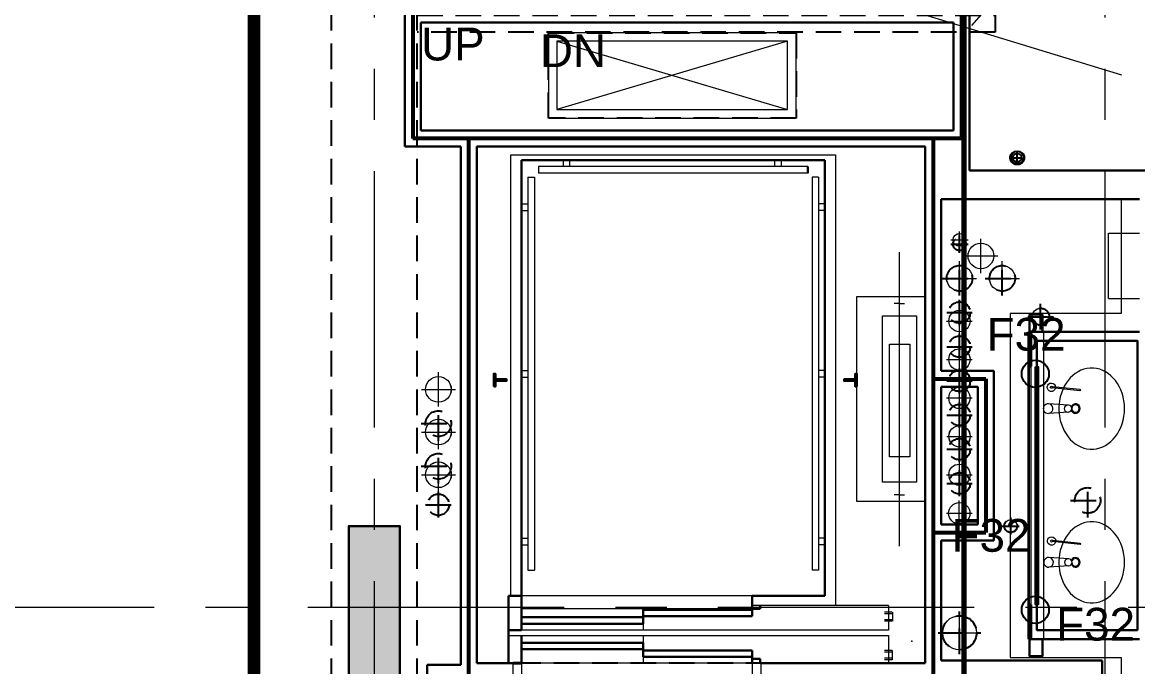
# Model space of a CAD drawing. Header units: inches. Extents: x -26500 to 0, y -3347 to 2257.
# Drawn here: x -22223.4 to -21962.3, y 653.2 to 804.1 of the extents above; entities that cross this region are included whole.
import ezdxf

# ---------------------------------------------------------------- set-up
doc = ezdxf.new("R2010")
doc.units = ezdxf.units.IN
doc.header["$LTSCALE"] = 48
doc.header["$MEASUREMENT"] = 0
for name, pattern in [('A104$0$CENTER', [2, 1.25, -0.25, 0.25, -0.25]), ('A604$0$HIDDEN2', [0.1875, 0.125, -0.0625]), ('DASHED2', [0.375, 0.25, -0.125]), ('NB - 5th floor_plan$0$HIDDEN2', [0.1875, 0.125, -0.0625])]:
    doc.linetypes.add(name, pattern=pattern)
for name, color, linetype in [('A-Detl-Iden', 3, 'Continuous'), ('A104$0$A-ANNO-PATT-1-5', 8, 'Continuous'), ('A104$0$A-AREA-IDEN', 8, 'Continuous'), ('A104$0$A-COLS-COL1-5', 8, 'Continuous'), ('A104$0$A-COUNTER', 8, 'Continuous'), ('A104$0$A-DOOR-FRAM', 8, 'Continuous'), ('A104$0$A-FLOR-EVTR', 8, 'Continuous'), ('A104$0$A-FLOR-OPENING', 8, 'Continuous'), ('A104$0$A-FLOR-PFIX', 8, 'Continuous'), ('A104$0$A-FLOR-SLAB', 8, 'Continuous'), ('A104$0$A-FLOR-SLEEVE', 8, 'Continuous'), ('A104$0$A-FLOR-SPCL', 8, 'Continuous'), ('A104$0$A-GRID-GRDP0-15', 8, 'Continuous'), ('A104$0$A-WALL-FULL-INTR', 8, 'Continuous'), ('A104$0$A-WALL-GLASS-8-11', 8, 'Continuous'), ('A104$0$bc104 - A-WALL-FIRE', 8, 'Continuous'), ('A104$0$E-RISER-SLEEVE', 8, 'Continuous'), ('A104$0$Level 30', 8, 'Continuous'), ('A104$0$M-HVAC-Supp', 8, 'Continuous'), ('A604$0$A-CLNG-LITE', 3, 'Continuous'), ('A604$0$A-FLOR-OPENING', 8, 'Continuous'), ('A604$0$A-FLOR-SLEEVE', 8, 'Continuous'), ('A604$0$M-HVAC-Supp', 8, 'Continuous'), ('A604$0$stcbeams', 8, 'A604$0$HIDDEN2'), ('E-FIRE', 234, 'Continuous'), ('E-Lite', 53, 'Continuous'), ('E-TEXT', 6, 'Continuous'), ('NB - 5th floor_plan$0$stcbeams', 1, 'NB - 5th floor_plan$0$HIDDEN2'), ('NB - 5th floor_plan$0$STCCOLS1', 1, 'NB - 5th floor_plan$0$HIDDEN2'), ('NB - 5th floor_plan$0$STSLABEDGE', 1, 'NB - 5th floor_plan$0$HIDDEN2'), ('NB - 5th floor_plan$0$STWETSTACK', 1, 'NB - 5th floor_plan$0$HIDDEN2'), ('XREF', 7, 'Continuous')]:
    doc.layers.add(name, color=color, linetype=linetype)
doc.layers.add('E-Fire-Covr', color=240, linetype='Continuous', lineweight=70, plot=False)
doc.styles.add('M08', font='arial.ttf', dxfattribs={"height": 7.68})

# ---------------------------------------------------------------- blocks, each defined once
blk = doc.blocks.new('A104')
at = {"layer": 'A104$0$A-ANNO-PATT-1-5'}
blk.add_solid([(-22135.0285, 648.1544), (-22147.0285, 648.1544), (-22135.0285, 686.1544), (-22147.0285, 686.1544)], dxfattribs=at)
at = {"layer": 'A104$0$A-AREA-IDEN', "lineweight": 0, "elevation": 0.2066, "flags": 128}
for points in [[(-21909.3191, 958.3898), (-21909.3191, 908.1726), (-22001.1796, 803.3272)], [(-22242.88, 858.8241), (-22185.3571, 858.8241), (-21966.0946, 791.8486)]]:
    blk.add_lwpolyline(points, dxfattribs=at)
at = {"layer": 'A104$0$A-COLS-COL1-5', "lineweight": 30}
blk.add_3dface([(-22135.0285, 648.1544), (-22147.0285, 648.1544), (-22147.0285, 686.1544), (-22135.0285, 686.1544)], dxfattribs=at)
at = {"layer": 'A104$0$A-COUNTER', "lineweight": 30, "extrusion": (-1.35827e-43, -6.15442e-35, -1), "flags": 128}
blk.add_lwpolyline([(21962.3851, 661.7846), (21985.8886, 661.7846), (21985.8885, 729.5348), (21962.385, 729.5348), (21962.3851, 661.7846)], dxfattribs=at)
at = {"layer": 'A104$0$A-DOOR-FRAM', "lineweight": 13}
for p, q in [((-22108.5488, 650.9199), (-22108.5488, 654.0449)), ((-22106.5488, 654.0449), (-22106.5295, 648.7746)), ((-22052.5488, 654.0449), (-22052.5295, 648.7746)), ((-22052.5488, 654.0449), (-22050.5488, 654.0449)), ((-22050.5488, 654.0449), (-22050.5488, 650.9199))]:
    blk.add_line(p, q, dxfattribs=at)
at = {"layer": 'A104$0$A-DOOR-FRAM', "lineweight": 40}
blk.add_line((-22106.5488, 654.0449), (-22108.5488, 654.0449), dxfattribs=at)
at = {"layer": 'A104$0$A-FLOR-EVTR', "lineweight": 30}
for p, q in [((-22035.5515, 771.8195), (-22106.5515, 771.8195)), ((-22106.5488, 669.7949), (-22106.5515, 771.8195)), ((-22035.5488, 669.7949), (-22035.5515, 771.8195)), ((-22039.5515, 770.3195), (-22039.5515, 768.8195)), ((-22106.5488, 669.7949), (-22109.6381, 669.7949)), ((-22109.6381, 661.7949), (-22109.6381, 669.7949)), ((-22106.5488, 661.7949), (-22106.5488, 669.7949)), ((-22052.5488, 666.7949), (-22052.5488, 669.7949)), ((-22035.5488, 669.7949), (-22052.5488, 669.7949)), ((-22052.5488, 666.7949), (-22052.5488, 668.7949)), ((-22052.5488, 666.7949), (-22050.7226, 666.7949)), ((-22050.7226, 666.7949), (-22050.7226, 667.5449)), ((-22109.6381, 662.0449), (-22109.6381, 654.0449)), ((-22106.5488, 661.7949), (-22109.6381, 661.7949)), ((-22106.5488, 660.5449), (-22106.5488, 654.0449)), ((-22052.5488, 657.0449), (-22052.5488, 654.0449)), ((-22052.5488, 657.0449), (-22052.5488, 655.0449)), ((-22106.5488, 654.0449), (-22109.6381, 654.0449)), ((-22052.5488, 655.0449), (-22050.7226, 655.0449)), ((-22050.7226, 655.0449), (-22050.7226, 654.0449))]:
    blk.add_line(p, q, dxfattribs=at)
at = {"layer": 'A104$0$A-FLOR-EVTR', "lineweight": 0}
for p, q in [((-22096.8015, 771.8195), (-22096.8015, 770.3195)), ((-22095.3015, 771.8195), (-22095.3015, 770.3195)), ((-22047.3015, 771.8195), (-22047.3015, 770.3195)), ((-22045.8015, 771.8195), (-22045.8015, 770.3195)), ((-22105.0515, 767.8195), (-22103.5515, 767.8195)), ((-22105.0515, 767.8195), (-22105.0488, 675.7949)), ((-22103.5515, 767.8195), (-22103.5488, 675.7949)), ((-22039.5515, 770.3195), (-22102.5515, 770.3195)), ((-22102.5515, 770.3195), (-22102.5515, 768.8195)), ((-22039.5515, 768.8195), (-22102.5515, 768.8195)), ((-22037.0515, 767.8195), (-22038.5515, 767.8195)), ((-22038.5515, 767.8195), (-22038.5488, 675.7949)), ((-22037.0515, 767.8195), (-22037.0488, 675.7949)), ((-22106.5515, 761.5695), (-22105.0515, 761.5695)), ((-22106.5515, 760.0695), (-22105.0515, 760.0695)), ((-22035.5515, 761.5695), (-22037.0515, 761.5695)), ((-22035.5515, 760.0695), (-22037.0515, 760.0695)), ((-22018.0401, 681.4704), (-22018.0401, 750.3036)), ((-22018.0391, 738.3032), (-22019.2915, 738.3037)), ((-22018.0391, 738.3032), (-22016.9018, 738.3037)), ((-22018.0391, 735.3446), (-22018.0391, 738.3032)), ((-22022.0228, 696.4297), (-22022.0223, 735.3451)), ((-22022.0223, 735.3451), (-22014.0578, 735.3451)), ((-22014.0578, 735.3451), (-22014.0573, 696.4282)), ((-22020.4293, 702.3461), (-22020.4283, 728.7457)), ((-22020.4283, 728.7457), (-22015.6498, 728.7452)), ((-22015.6498, 728.7452), (-22015.6498, 702.3461)), ((-22106.5488, 722.5572), (-22105.0488, 722.5572)), ((-22106.5488, 721.0572), (-22105.0488, 721.0572)), ((-22035.5488, 722.5572), (-22037.0488, 722.5572)), ((-22035.5488, 721.0572), (-22037.0488, 721.0572)), ((-22015.6498, 702.3461), (-22020.4293, 702.3461)), ((-22014.0573, 696.4282), (-22022.0228, 696.4297)), ((-22018.0391, 693.4706), (-22018.0396, 696.4287)), ((-22018.0391, 693.4706), (-22019.2915, 693.4711)), ((-22018.0391, 693.4706), (-22016.9018, 693.4711)), ((-22106.5488, 683.2949), (-22105.0488, 683.2949)), ((-22106.5488, 681.7949), (-22105.0488, 681.7949)), ((-22035.5488, 683.2949), (-22037.0488, 683.2949)), ((-22035.5488, 681.7949), (-22037.0488, 681.7949)), ((-22105.0488, 675.7949), (-22103.5488, 675.7949)), ((-22037.0488, 675.7949), (-22038.5488, 675.7949)), ((-22109.049, 669.7949), (-22106.5488, 669.7949)), ((-22052.5488, 669.7949), (-22106.5488, 669.7949)), ((-22052.5488, 666.7949), (-22106.5488, 666.7949)), ((-22020.6569, 667.5921), (-22052.5488, 667.5921)), ((-22019.7649, 665.9824), (-22021.5488, 665.9824)), ((-22020.6569, 667.5921), (-22020.6569, 661.7949)), ((-22019.7247, 665.9824), (-22019.7247, 663.8574)), ((-22078.0488, 663.2949), (-22078.0488, 661.7949)), ((-22019.7649, 665.6074), (-22021.5488, 665.6074)), ((-22019.7649, 664.2324), (-22021.5488, 664.2324)), ((-22019.7649, 663.8574), (-22021.5488, 663.8574)), ((-22020.6569, 661.7949), (-22106.5488, 661.7949)), ((-22109.6381, 660.5449), (-22020.6569, 660.5449)), ((-22078.0488, 660.5449), (-22078.0488, 658.7949)), ((-22020.6569, 660.5449), (-22020.6569, 654.0449)), ((-22078.0488, 655.5449), (-22078.0488, 654.0449)), ((-22019.7649, 656.9824), (-22021.5488, 656.9824)), ((-22019.7649, 656.6074), (-22021.5488, 656.6074)), ((-22019.7649, 656.9824), (-22019.7649, 654.8574)), ((-22109.049, 654.0449), (-22106.5488, 654.0449)), ((-22052.5488, 654.0449), (-22106.5488, 654.0449)), ((-22019.7649, 655.2324), (-22021.5488, 655.2324)), ((-22019.7649, 654.8574), (-22021.5488, 654.8574))]:
    blk.add_line(p, q, dxfattribs=at)
at = {"layer": 'A104$0$A-FLOR-EVTR', "lineweight": 0, "flags": 128}
blk.add_lwpolyline([(-22109.049, 669.7949), (-22109.0515, 773.0695), (-22033.0515, 773.0695), (-22033.0488, 667.5921)], dxfattribs=at)
at = {"layer": 'A104$0$A-FLOR-EVTR', "lineweight": 13, "flags": 128}
blk.add_lwpolyline([(-22012.0338, 691.8865), (-22028.04, 691.8865), (-22028.0401, 739.8865), (-22012.0338, 739.8865)], dxfattribs=at)
at = {"layer": 'A104$0$A-FLOR-EVTR', "lineweight": 30, "flags": 128}
for points in [[(-22113.0488, 718.8308), (-22113.0488, 721.8308), (-22112.6738, 721.8308), (-22112.6738, 720.5183), (-22110.0488, 720.5183), (-22110.0488, 720.1433), (-22112.6738, 720.1433), (-22112.6738, 718.8308), (-22113.0488, 718.8308)], [(-22028.0488, 718.8308), (-22028.0488, 721.8308), (-22028.4238, 721.8308), (-22028.4238, 720.5183), (-22031.0488, 720.5183), (-22031.0488, 720.1433), (-22028.4238, 720.1433), (-22028.4238, 718.8308), (-22028.0488, 718.8308)]]:
    blk.add_lwpolyline(points, close=True, dxfattribs=at)
at = {"layer": 'A104$0$A-FLOR-EVTR', "lineweight": 30}
for points in [[(-22052.5488, 665.0449), (-22078.0488, 665.0449), (-22078.0488, 666.5449), (-22052.5488, 666.5449)], [(-22078.0488, 663.2949), (-22106.5488, 663.2949), (-22106.5488, 664.7949), (-22078.0488, 664.7949)], [(-22078.0488, 658.7949), (-22106.5488, 658.7949), (-22106.5488, 657.2949), (-22078.0488, 657.2949)], [(-22052.5488, 657.0449), (-22078.0488, 657.0449), (-22078.0488, 655.5449), (-22052.5488, 655.5449)]]:
    blk.add_3dface(points, dxfattribs=at)
at = {"layer": 'A104$0$A-FLOR-OPENING', "lineweight": 0}
blk.add_3dface([(-22117.0336, 775.0451), (-22012.0338, 775.0451), (-22012.0338, 654.0449), (-22117.0336, 654.0449)], dxfattribs=at)
at = {"layer": 'A104$0$A-FLOR-PFIX', "lineweight": 13, "extrusion": (0, 0, -1)}
for p, q in [((-21975.8262, 717.8528), (-21982.3275, 718.5171)), ((-21975.8045, 718.1012), (-21982.3099, 718.7644)), ((-21975.7638, 681.8528), (-21982.2651, 682.5171)), ((-21975.7421, 682.1012), (-21982.2475, 682.7644))]:
    blk.add_line(p, q, dxfattribs=at)
at = {"layer": 'A104$0$A-FLOR-PFIX', "lineweight": 13}
for p, q in [((-21978.5135, 714.4704), (-21983.2108, 714.7808)), ((-21978.5135, 712.849), (-21983.2108, 712.5386)), ((-21978.3886, 678.4704), (-21983.0859, 678.7808)), ((-21978.3886, 676.849), (-21983.0859, 676.5386))]:
    blk.add_line(p, q, dxfattribs=at)
for centre in [(-21983.2848, 713.6597), (-21983.1599, 677.6597)]:
    blk.add_arc(centre, 1.1236, 86.219372, 273.780628, dxfattribs=at)
at = {"layer": 'A104$0$A-FLOR-PFIX', "lineweight": 0}
for centre in [(-21983.2848, 713.6597), (-21983.1599, 677.6597)]:
    blk.add_arc(centre, 1.1236, 285.910271, 86.219372, dxfattribs=at)
at = {"layer": 'A104$0$A-FLOR-PFIX', "lineweight": 13}
for centre, major_axis, ratio, start_param, end_param in [((-21973.0724, 713.6597), (0, 9.5005), 0.80916883, 1.67165562, 7.75312234), ((-21973.0724, 713.6597), (0, 9.5005), 0.80916883, 1.47083188, 1.67165562), ((-21978.643, 713.6597), (-0.8884, 0), 0.9222097, 1.71386052, 4.56932479), ((-21973.0725, 677.6597), (0, 9.5005), 0.80916883, 1.6718291, 7.75225316), ((-21973.0725, 677.6639), (0, 9.5005), 0.80916883, 1.47083188, 1.67165562), ((-21978.5181, 677.6597), (-0.8884, 0), 0.9222097, 1.71386052, 4.56932479)]:
    blk.add_ellipse(centre, major_axis=major_axis, ratio=ratio, start_param=start_param, end_param=end_param, dxfattribs=at)
at = {"layer": 'A104$0$A-FLOR-PFIX', "lineweight": 13, "extrusion": (0, 0, -1)}
for centre, major_axis, start_param, end_param in [((-21982.521, 718.6597), (-0.1874, -0.9663), 4.74938775, 10.78245637), ((-21975.8168, 717.9791), (0.0234, 0.1208), 6.19547185, 9.3370645), ((-21982.4586, 682.6597), (-0.1874, -0.9663), 4.74938775, 10.78245637), ((-21975.7544, 681.9791), (0.0234, 0.1208), 6.19547185, 9.3370645)]:
    blk.add_ellipse(centre, major_axis=major_axis, ratio=0.97753003, start_param=start_param, end_param=end_param, dxfattribs=at)
at = {"layer": 'A104$0$A-FLOR-PFIX', "lineweight": 13}
for centre in [(-21982.521, 718.6597), (-21982.4586, 682.6597)]:
    blk.add_ellipse(centre, major_axis=(0.0469, 0.2416), ratio=0.97753003, dxfattribs=at)
at = {"layer": 'A104$0$A-FLOR-PFIX', "lineweight": 0}
for centre, major_axis, ratio, start_param, end_param in [((-21978.643, 713.6597), (-0.8884, 0), 0.9222097, 4.71238898, 7.85398163), ((-21976.8629, 713.6605), (0, -1.1251), 0.97753003, 5.09815197, 10.61076194), ((-21976.8629, 713.6605), (0, -0.8751), 0.97753003, 4.74756061, 10.99648424), ((-21978.5181, 677.6597), (-0.8884, 0), 0.9222097, 4.71238898, 7.85398163), ((-21976.863, 677.6605), (0, -1.1251), 0.97753003, 5.20829141, 10.50067489), ((-21976.863, 677.6605), (0, -0.8751), 0.97753003, 5.02794945, 10.68102131)]:
    blk.add_ellipse(centre, major_axis=major_axis, ratio=ratio, start_param=start_param, end_param=end_param, dxfattribs=at)
at = {"layer": 'A104$0$A-FLOR-SLAB', "lineweight": 0}
for points in [[(-22042.2736, 801.6574), (-22100.2736, 801.6574), (-22100.2736, 781.6574), (-22042.2736, 781.6574)], [(-22117.0336, 775.0451), (-22117.0304, 775.0451), (-22117.0304, 775.0451), (-22117.0336, 775.0451)]]:
    blk.add_3dface(points, dxfattribs=at)
at = {"layer": 'A104$0$A-FLOR-SLEEVE', "lineweight": 0}
for p, q in [((-22004.0207, 751.1564), (-22004.0207, 755.1564)), ((-22006.0207, 753.1564), (-22002.0207, 753.1564)), ((-21999.0207, 745.4073), (-21999.0207, 753.4073)), ((-22004.0136, 740.1574), (-22004.0136, 748.1574)), ((-22003.0207, 749.4073), (-21995.0207, 749.4073)), ((-21994.0136, 740.1574), (-21994.0136, 748.1574)), ((-22008.0136, 744.1574), (-22000.0136, 744.1574)), ((-21998.0136, 744.1574), (-21990.0136, 744.1574)), ((-22004.0276, 731.1573), (-22004.0276, 737.1573)), ((-21985.0236, 732.1574), (-21985.0236, 738.1574)), ((-22007.0276, 734.1573), (-22001.0276, 734.1573)), ((-21988.0236, 735.1574), (-21982.0236, 735.1574)), ((-22004.0276, 722.1573), (-22004.0276, 728.1573)), ((-22007.0276, 725.1573), (-22001.0276, 725.1573)), ((-22126.0136, 714.1574), (-22126.0136, 722.1574)), ((-22130.0136, 718.1574), (-22122.0136, 718.1574)), ((-22004.0276, 713.1573), (-22004.0276, 719.1573)), ((-22007.0276, 716.1573), (-22001.0276, 716.1573)), ((-22126.0136, 704.1574), (-22126.0136, 712.1574)), ((-22130.0136, 708.1574), (-22122.0136, 708.1574)), ((-22004.0236, 704.1574), (-22004.0236, 710.1574)), ((-22007.0236, 707.1574), (-22001.0236, 707.1574)), ((-22126.0136, 694.1574), (-22126.0136, 702.1574)), ((-22004.0276, 695.1583), (-22004.0276, 701.1583)), ((-22130.0136, 698.1574), (-22122.0136, 698.1574)), ((-22007.0276, 698.1583), (-22001.0276, 698.1583)), ((-22004.0768, 686.1595, 0), (-22004.0768, 692.1595, 0)), ((-22007.0768, 689.1595, 0), (-22001.0768, 689.1595, 0)), ((-21992.0236, 684.1574), (-21992.0236, 688.1574)), ((-21994.0236, 686.1574), (-21990.0236, 686.1574)), ((-22004.0236, 656.1574), (-22004.0236, 666.1574)), ((-22009.0236, 661.1574), (-21999.0236, 661.1574))]:
    blk.add_line(p, q, dxfattribs=at)
at = {"layer": 'A104$0$A-FLOR-SLEEVE', "lineweight": 13}
for centre, radius in [((-22004.0207, 753.1564), 1.5), ((-21999.0207, 749.4073), 3), ((-22004.0136, 744.1574), 3), ((-21994.0136, 744.1574), 3), ((-22004.0276, 734.1573), 2.5), ((-21985.0236, 735.1574), 2), ((-22004.0276, 725.1573), 2.5), ((-22126.0136, 718.1574), 3), ((-22004.0276, 716.1573), 2.5), ((-22126.0136, 708.1574), 3), ((-22004.0236, 707.1574), 2.5), ((-22126.0136, 698.1574), 3), ((-22004.0276, 698.1583), 2.5), ((-22004.0768, 689.1595, 0), 2.5), ((-21992.0236, 686.1574), 1.5), ((-22004.0236, 661.1574), 4)]:
    blk.add_circle(centre, radius, dxfattribs=at)
at = {"layer": 'A104$0$A-FLOR-SPCL', "lineweight": 13, "extrusion": (0, 0, -1)}
for p, q in [((-21969.1351, 754.7531), (-21961.8846, 754.7541)), ((-21969.1336, 739.4411), (-21969.1351, 754.7531)), ((-21969.1336, 739.4411), (-21961.8841, 739.442))]:
    blk.add_line(p, q, dxfattribs=at)
at = {"layer": 'A104$0$A-GRID-GRDP0-15', "linetype": 'A104$0$CENTER', "lineweight": 0}
for p, q in [((-22141.0236, 2113.2362), (-22141.0236, -676.9042)), ((-21970.0136, 2113.2362), (-21970.0136, 382.209)), ((-23884.5631, 667.1574), (-20368.7317, 667.1574))]:
    blk.add_line(p, q, dxfattribs=at)
at = {"layer": 'A104$0$A-WALL-FULL-INTR', "lineweight": 30}
for p, q in [((-22133.8986, 1009.1697), (-22133.8986, 775.0447)), ((-22001.6486, 830.0266), (-22001.6486, 769.4071)), ((-22130.1486, 804.0452), (-22005.3986, 804.0453)), ((-22130.1486, 804.0452), (-22130.1486, 778.7951)), ((-22005.3986, 804.0453), (-22005.3986, 778.7964)), ((-22130.1486, 778.7951), (-22005.3986, 778.7964)), ((-22119.5232, 778.7952), (-22120.773, 778.7952)), ((-22133.8986, 775.0447), (-22120.7887, 775.045)), ((-22120.7887, 775.045), (-22120.7914, 653.6699)), ((-22117.0336, 775.0451), (-22117.0337, 691.0418)), ((-22117.0336, 775.0451), (-22117.0336, 654.0449)), ((-22117.0304, 775.0451), (-22012.0338, 775.0479)), ((-22012.0338, 775.0479), (-22012.0338, 654.0449)), ((-21916.8879, 769.4071), (-22001.6486, 769.4071)), ((-21961.8886, 762.6596), (-22008.2838, 762.6596)), ((-22008.2838, 762.6596), (-22008.2838, 722.5323)), ((-21987.8882, 659.6597), (-21987.8882, 731.6597)), ((-21961.8882, 731.6597), (-21987.8882, 731.6597)), ((-22008.2838, 722.5323), (-21996.0135, 722.5323)), ((-21996.0135, 722.5323), (-21996.0135, 682.7845)), ((-22008.2838, 718.7823), (-21999.7635, 718.7823)), ((-22008.2838, 718.7823), (-22008.2838, 686.5345)), ((-21999.7635, 718.7823), (-21999.7635, 686.5345)), ((-22008.2838, 686.5345), (-21999.7635, 686.5345)), ((-22008.2838, 682.7845), (-21996.0135, 682.7845)), ((-22008.2838, 682.7845), (-22008.2837, 654.6597)), ((-21961.8886, 659.6597), (-21987.8882, 659.6597)), ((-22128.6375, 653.6697), (-22120.7914, 653.6699)), ((-22128.6375, 653.6697), (-22128.6373, 543.9097)), ((-22108.5488, 654.0449), (-22117.0336, 654.0449)), ((-22050.5488, 654.0449), (-22012.0307, 654.0449)), ((-22024.0257, 654.0449), (-22012.0338, 654.0449)), ((-21970.6388, 654.6597), (-22008.2837, 654.6597)), ((-21970.6388, 654.6597), (-21970.6399, 599.9096))]:
    blk.add_line(p, q, dxfattribs=at)
at = {"layer": 'A104$0$A-WALL-FULL-INTR', "lineweight": 0, "flags": 128}
blk.add_lwpolyline([(-21966.1386, 762.6596), (-21966.1386, 735.9099), (-21992.1382, 735.9099), (-21992.1382, 655.4099), (-21966.1386, 655.4099), (-21966.1386, 599.9096)], dxfattribs=at)
at = {"layer": 'A104$0$A-WALL-FULL-INTR', "lineweight": 30}
for points in [[(-21984.6156, 731.6597), (-21984.6156, 735.6597), (-21987.6156, 735.6597), (-21987.6156, 731.6597)], [(-21984.6156, 659.6597), (-21984.6156, 655.6597), (-21987.6156, 655.6597), (-21987.6156, 659.6597)]]:
    blk.add_3dface(points, dxfattribs=at)
at = {"layer": 'A104$0$A-WALL-GLASS-8-11', "lineweight": 0}
blk.add_point((-22015.2098, 659.2422), dxfattribs=at)
at = {"layer": 'A104$0$bc104 - A-WALL-FIRE', "lineweight": 53}
for p, q in [((-22132.0236, 805.9368), (-22132.0236, 776.9229)), ((-22003.5236, 805.9368), (-22003.5236, 776.9229)), ((-22003.5236, 776.9229), (-22132.0236, 776.9229)), ((-22118.9111, 651.3996), (-22118.9111, 776.9229)), ((-22010.1588, 776.9229), (-22010.1587, 651.3996)), ((-22010.1588, 720.6573), (-21997.8885, 720.6573)), ((-21997.8885, 720.6573), (-21997.8885, 684.6595)), ((-22010.1588, 684.6595), (-21997.8885, 684.6595))]:
    blk.add_line(p, q, dxfattribs=at)
at = {"layer": 'A104$0$E-RISER-SLEEVE', "lineweight": 0}
for p, q in [((-21990.5024, 771.2206), (-21990.5024, 773.5937)), ((-21991.6889, 772.4071), (-21989.3158, 772.4071))]:
    blk.add_line(p, q, dxfattribs=at)
for radius in [1.6299, 1.4533]:
    blk.add_circle((-21990.5024, 772.4071), radius, dxfattribs=at)
at = {"layer": 'A104$0$E-RISER-SLEEVE', "lineweight": 13}
blk.add_circle((-21990.5024, 772.4071), 1, dxfattribs=at)
at = {"layer": 'A104$0$Level 30', "lineweight": 40, "extrusion": (0, 0, -1)}
for p, q in [((-21987.303, 731.6597), (-21987.6155, 731.6597)), ((-21987.6155, 731.6597), (-21987.6155, 723.6248)), ((-21987.303, 723.6248), (-21987.303, 731.6597)), ((-21987.6155, 723.6248), (-21987.303, 723.6248)), ((-21987.6156, 659.6597), (-21987.6156, 667.6946)), ((-21987.6156, 667.6946), (-21987.3031, 667.6946)), ((-21987.3031, 667.6946), (-21987.3031, 659.6597)), ((-21987.3031, 659.6597), (-21987.6156, 659.6597))]:
    blk.add_line(p, q, dxfattribs=at)
at = {"layer": 'A104$0$Level 30', "lineweight": 13}
blk.add_3dface([(-21987.3031, 667.7571), (-21987.6398, 667.7571), (-21987.6397, 723.5623), (-21987.303, 723.5623)], dxfattribs=at)
at = {"layer": 'A104$0$M-HVAC-Supp', "lineweight": 0, "ltscale": 0.017342}
for p, q in [((-22044.2736, 799.6574), (-22098.2736, 783.6574)), ((-22098.2736, 799.6574), (-22044.2736, 783.6574))]:
    blk.add_line(p, q, dxfattribs=at)
at = {"layer": 'A104$0$M-HVAC-Supp', "lineweight": 13, "ltscale": 0.017342}
blk.add_3dface([(-22044.2736, 799.6574), (-22098.2736, 799.6574), (-22098.2736, 783.6574), (-22044.2736, 783.6574)], dxfattribs=at)
blk = doc.blocks.new('NB - 5th floor_plan')
at = {"layer": 'NB - 5th floor_plan$0$stcbeams', "color": 1, "linetype": 'NB - 5th floor_plan$0$HIDDEN2'}
for p, q in [((-22151.0129, 379.1574), (-22151.0262, 1009.1697)), ((-22131.0227, 379.1574), (-22131.0227, 1009.1697))]:
    blk.add_line(p, q, dxfattribs=at)
blk.add_lwpolyline([(-22131.0227, 805.7946), (-21995.6954, 805.7946), (-21995.6954, 801.7732), (-22131.0227, 801.7732)], dxfattribs=at)
at = {"layer": 'NB - 5th floor_plan$0$STCCOLS1', "color": 1, "linetype": 'NB - 5th floor_plan$0$HIDDEN2'}
blk.add_lwpolyline([(-22135.0285, 648.1544), (-22147.0285, 648.1544), (-22147.0285, 686.1544), (-22135.0285, 686.1544)], close=True, dxfattribs=at)
at = {"layer": 'NB - 5th floor_plan$0$STSLABEDGE', "color": 1, "linetype": 'NB - 5th floor_plan$0$HIDDEN2'}
for points in [[(-22100.2736, 801.6574), (-22042.2736, 801.6574), (-22042.2736, 781.6574), (-22100.2736, 781.6574)], [(-22117.0336, 775.0451), (-22012.0338, 775.0451), (-22012.0338, 654.0449), (-22117.0336, 654.0449)]]:
    blk.add_lwpolyline(points, close=True, dxfattribs=at)
at = {"layer": 'NB - 5th floor_plan$0$STWETSTACK', "color": 1, "linetype": 'NB - 5th floor_plan$0$HIDDEN2'}
for p, q in [((-21990.501, 771.22, -0.0063), (-21990.501, 773.593, -0.0063)), ((-21991.6875, 772.4065, -0.0063), (-21989.3145, 772.4065, -0.0063)), ((-22006.0122, 752.1568, -0.0063), (-22002.0122, 752.1568, -0.0063)), ((-22004.0122, 750.1568, -0.0063), (-22004.0122, 754.1568, -0.0063)), ((-22004.0122, 740.1568, -0.0063), (-22004.0122, 748.1568, -0.0063)), ((-21994.0122, 740.1568, -0.0063), (-21994.0122, 748.1568, -0.0063)), ((-22008.0122, 744.1568, -0.0063), (-22000.0122, 744.1568, -0.0063)), ((-21998.0122, 744.1568, -0.0063), (-21990.0122, 744.1568, -0.0063)), ((-22004.0223, 733.1568, -0.0063), (-22004.0223, 739.1568, -0.0063)), ((-21985.0223, 732.1568, -0.0063), (-21985.0223, 738.1568, -0.0063)), ((-22007.0223, 736.1568, -0.0063), (-22001.0223, 736.1568, -0.0063)), ((-21988.0223, 735.1568, -0.0063), (-21982.0223, 735.1568, -0.0063)), ((-22004.0223, 725.1568, -0.0063), (-22004.0223, 731.1568, -0.0063)), ((-22007.0223, 728.1568, -0.0063), (-22001.0223, 728.1568, -0.0063)), ((-22004.0223, 717.1568, -0.0063), (-22004.0223, 723.1568, -0.0063)), ((-22007.0223, 720.1568, -0.0063), (-22001.0223, 720.1568, -0.0063)), ((-22126.0223, 706.1482, -0.0063), (-22126.0223, 714.1482, -0.0063)), ((-22004.0223, 709.1568, -0.0063), (-22004.0223, 715.1568, -0.0063)), ((-22007.0223, 712.1568, -0.0063), (-22001.0223, 712.1568, -0.0063)), ((-22130.0223, 710.1482, -0.0063), (-22122.0223, 710.1482, -0.0063)), ((-22004.0223, 701.1568, -0.0063), (-22004.0223, 707.1568, -0.0063)), ((-22126.0223, 696.1482, -0.0063), (-22126.0223, 704.1482, -0.0063)), ((-22007.0223, 704.1568, -0.0063), (-22001.0223, 704.1568, -0.0063)), ((-22130.0223, 700.1482, -0.0063), (-22122.0223, 700.1482, -0.0063)), ((-22004.0223, 693.1568, -0.0063), (-22004.0223, 699.1568, -0.0063)), ((-22007.0223, 696.1568, -0.0063), (-22001.0223, 696.1568, -0.0063)), ((-21974.0122, 688.1568, -0.0063), (-21974.0122, 696.1568, -0.0063)), ((-22126.0223, 688.1482, -0.0063), (-22126.0223, 694.1482, -0.0063)), ((-21978.0122, 692.1568, -0.0063), (-21970.0122, 692.1568, -0.0063)), ((-22129.0223, 691.1482, -0.0063), (-22123.0223, 691.1482, -0.0063)), ((-21992.0223, 684.1568, -0.0063), (-21992.0223, 688.1568, -0.0063)), ((-21994.0223, 686.1568, -0.0063), (-21990.0223, 686.1568, -0.0063)), ((-22004.0223, 656.1568, -0.0063), (-22004.0223, 666.1568, -0.0063)), ((-22009.0223, 661.1568, -0.0063), (-21999.0223, 661.1568, -0.0063))]:
    blk.add_line(p, q, dxfattribs=at)
for centre, radius in [((-21990.501, 772.4065, -0.0063), 1.6299), ((-21990.501, 772.4065, -0.0063), 1.4533), ((-21990.501, 772.4065, -0.0063), 1), ((-22004.0122, 752.1568, -0.0063), 1.5), ((-22004.0122, 744.1568, -0.0063), 3), ((-21994.0122, 744.1568, -0.0063), 3), ((-22004.0223, 736.1568, -0.0063), 2.5), ((-21985.0223, 735.1568, -0.0063), 2), ((-22004.0223, 728.1568, -0.0063), 2.5), ((-22004.0223, 720.1568, -0.0063), 2.5), ((-22126.0223, 710.1482, -0.0063), 3), ((-22004.0223, 712.1568, -0.0063), 2.5), ((-22004.0223, 704.1568, -0.0063), 2.5), ((-22126.0223, 700.1482, -0.0063), 3), ((-22004.0223, 696.1568, -0.0063), 2.5), ((-21974.0122, 692.1568, -0.0063), 3), ((-22126.0223, 691.1482, -0.0063), 2.5), ((-21992.0223, 686.1568, -0.0063), 1.5), ((-22004.0223, 661.1568, -0.0063), 4)]:
    blk.add_circle(centre, radius, dxfattribs=at)
blk = doc.blocks.new('A604')
at = {"layer": 'A604$0$A-CLNG-LITE', "lineweight": 0}
blk.add_line((-21987.77, 731.53), (-21987.77, 659.53), dxfattribs=at)
at = {"layer": 'A604$0$A-CLNG-LITE', "lineweight": 0, "flags": 128}
blk.add_lwpolyline([(-21984.32, 731.53), (-21984.32, 659.53)], dxfattribs=at)
at = {"layer": 'A604$0$A-FLOR-OPENING', "lineweight": 0}
blk.add_3dface([(-22117.03, 775.05), (-22012.03, 775.05), (-22012.03, 654.04), (-22117.03, 654.04)], dxfattribs=at)
at = {"layer": 'A604$0$A-FLOR-SLEEVE', "lineweight": 0}
for p, q in [((-22004.02, 751.16), (-22004.02, 755.16)), ((-22006.02, 753.16), (-22002.02, 753.16)), ((-21999.02, 745.41), (-21999.02, 753.41)), ((-22004.01, 740.16), (-22004.01, 748.16)), ((-22003.02, 749.41), (-21995.02, 749.41)), ((-21994.01, 740.16), (-21994.01, 748.16)), ((-22008.01, 744.16), (-22000.01, 744.16)), ((-21998.01, 744.16), (-21990.01, 744.16)), ((-22004.03, 731.16), (-22004.03, 737.16)), ((-21985.02, 732.16), (-21985.02, 738.16)), ((-22007.03, 734.16), (-22001.03, 734.16)), ((-21988.02, 735.16), (-21982.02, 735.16)), ((-22004.03, 722.16), (-22004.03, 728.16)), ((-22007.03, 725.16), (-22001.03, 725.16)), ((-22126.01, 714.16), (-22126.01, 722.16)), ((-22130.01, 718.16), (-22122.01, 718.16)), ((-22004.03, 713.16), (-22004.03, 719.16)), ((-22007.03, 716.16), (-22001.03, 716.16)), ((-22126.01, 704.16), (-22126.01, 712.16)), ((-22130.01, 708.16), (-22122.01, 708.16)), ((-22004.02, 704.16), (-22004.02, 710.16)), ((-22007.02, 707.16), (-22001.02, 707.16)), ((-22126.01, 694.16), (-22126.01, 702.16)), ((-22004.03, 695.16), (-22004.03, 701.16)), ((-22130.01, 698.16), (-22122.01, 698.16)), ((-22007.03, 698.16), (-22001.03, 698.16)), ((-22004.08, 686.16, 0), (-22004.08, 692.16, 0)), ((-22007.08, 689.16, 0), (-22001.08, 689.16, 0)), ((-21992.02, 684.16), (-21992.02, 688.16)), ((-21994.02, 686.16), (-21990.02, 686.16)), ((-22004.02, 656.16), (-22004.02, 666.16)), ((-22009.02, 661.16), (-21999.02, 661.16))]:
    blk.add_line(p, q, dxfattribs=at)
at = {"layer": 'A604$0$A-FLOR-SLEEVE', "lineweight": 13}
for centre, radius in [((-22004.02, 753.16), 1.5), ((-21999.02, 749.41), 3), ((-22004.01, 744.16), 3), ((-21994.01, 744.16), 3), ((-22004.03, 734.16), 2.5), ((-21985.02, 735.16), 2), ((-22004.03, 725.16), 2.5), ((-22126.01, 718.16), 3), ((-22004.03, 716.16), 2.5), ((-22126.01, 708.16), 3), ((-22004.02, 707.16), 2.5), ((-22126.01, 698.16), 3), ((-22004.03, 698.16), 2.5), ((-22004.08, 689.16, 0), 2.5), ((-21992.02, 686.16), 1.5), ((-22004.02, 661.16), 4)]:
    blk.add_circle(centre, radius, dxfattribs=at)
at = {"layer": 'A604$0$M-HVAC-Supp', "lineweight": 0, "ltscale": 0.017342}
for p, q in [((-22044.27, 799.66), (-22098.27, 783.66)), ((-22098.27, 799.66), (-22044.27, 783.66))]:
    blk.add_line(p, q, dxfattribs=at)
at = {"layer": 'A604$0$M-HVAC-Supp', "lineweight": 13, "ltscale": 0.017342}
blk.add_3dface([(-22044.27, 799.66), (-22098.27, 799.66), (-22098.27, 783.66), (-22044.27, 783.66)], dxfattribs=at)
at = {"layer": 'A604$0$stcbeams', "lineweight": 0}
for p, q in [((-22151.01, 379.16), (-22151.03, 1009.17)), ((-22131.02, 379.16), (-22131.02, 1009.17))]:
    blk.add_line(p, q, dxfattribs=at)
blk = doc.blocks.new('*U149')
at = {"layer": 'E-Fire-Covr'}
blk.add_lwpolyline([(10.15, 322), (318, 322), (318, -314), (-318, -314), (-318, 322), (-9.51, 322)], dxfattribs=at)

msp = doc.modelspace()

# ---------------------------------------------------------------- linework, layer by layer
at = {"layer": 'A-Detl-Iden', "linetype": 'DASHED2', "const_width": 3, "flags": 128}
msp.add_lwpolyline([(-22145.19, 1044.51), (-21552.64, 1044.51, -0.414214), (-21528.64, 1020.51), (-21528.64, 536.77, -0.414214), (-21552.64, 512.77), (-22145.19, 512.77, -0.414214), (-22169.19, 536.77), (-22169.19, 1020.51, -0.414214)], format="xyb", close=True, dxfattribs=at)
at = {"layer": 'E-Lite', "elevation": 0}
msp.add_lwpolyline([(-21986.2, 723.42), (-21985.59, 723.42), (-21985.59, 667.8), (-21986.2, 667.8)], close=True, dxfattribs=at)
at = {"layer": 'E-Lite'}
for centre in [(-21986.27, 721.82), (-21986.27, 666.54)]:
    msp.add_circle(centre, 3.19, dxfattribs=at)

# ---------------------------------------------------------------- block references
at = {"layer": 'E-FIRE'}
msp.add_blockref('*U149', (-22321.02, 799.57), dxfattribs=at)
at = {"layer": 'XREF'}
for name in ['A104', 'NB - 5th floor_plan', 'A604']:
    msp.add_blockref(name, (0, 0), dxfattribs=at)

# ---------------------------------------------------------------- texts
at = {"layer": 'E-TEXT', "style": 'M08'}
for s, p in [('UP', (-22130.09, 795.18)), ('DN', (-22102.26, 793.61)), ('F32', (-21997.68, 727.22)), ('F32', (-22005.89, 680.14)), ('F32', (-21981.4, 659.33))]:
    msp.add_text(s, height=7.68, dxfattribs=at).set_placement(p)

doc.saveas('drawing.dxf')
